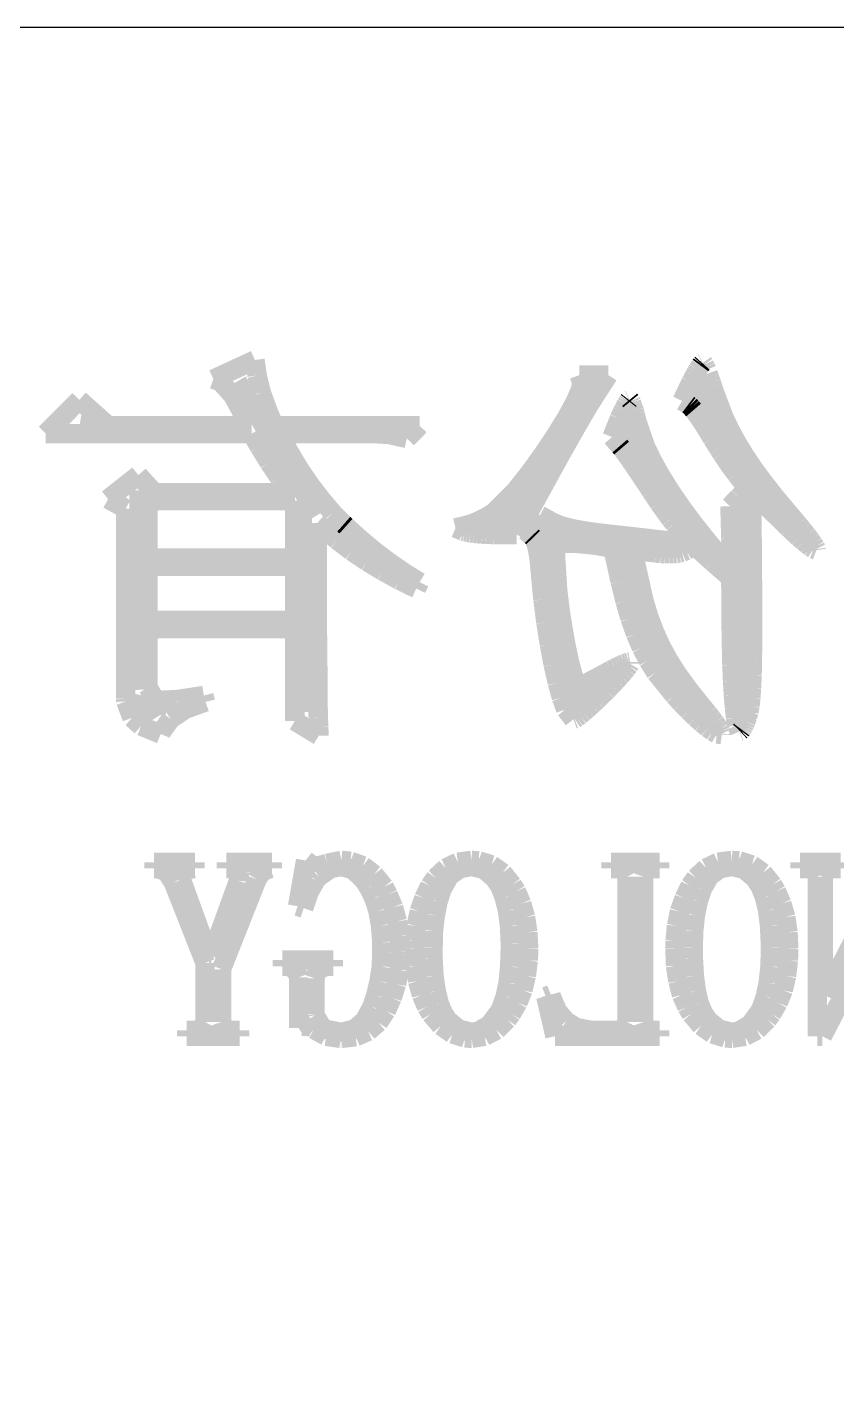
# Model space of a CAD drawing. Extents: x -61 to 349, y -42 to 245.
# Drawn here: x -47.81 to -43.59, y -33.8 to -26.69 of the extents above; entities that cross this region are included whole.
import ezdxf

# ---------------------------------------------------------------- set-up
doc = ezdxf.new("R2010")
doc.units = 0
doc.layers.add('BOARD_GEOMETRY_SILKSCREEN_B', color=1, linetype='CONTINUOUS')

msp = doc.modelspace()

# ---------------------------------------------------------------- linework, layer by layer
at = {"layer": 'BOARD_GEOMETRY_SILKSCREEN_B'}
msp.add_lwpolyline([(-56.11241, -26.68905), (0.197612, -26.68905), (0.197612, -37.189156)], dxfattribs=at)
at = {"layer": 'BOARD_GEOMETRY_SILKSCREEN_B', "const_width": 0.1016}
for points in [[(-46.62043, -28.424124), (-46.837092, -28.5242)], [(-46.609, -28.505404), (-46.62043, -28.424124)], [(-44.327826, -28.504642), (-44.31919, -28.488894)], [(-44.31919, -28.488894), (-44.311062, -28.474924)], [(-44.311062, -28.474924), (-44.303442, -28.462986)], [(-44.303442, -28.462986), (-44.297092, -28.45308)], [(-44.297092, -28.45308), (-44.291504, -28.44546)], [(-44.291504, -28.44546), (-44.287186, -28.440634)], [(-44.287186, -28.440634), (-44.284138, -28.43911)], [(-44.284138, -28.43911), (-44.277026, -28.448762)], [(-44.277026, -28.448762), (-44.271438, -28.460446)], [(-44.271438, -28.460446), (-44.264834, -28.47594)], [(-46.837092, -28.5242), (-46.7995, -28.538424)], [(-46.7995, -28.538424), (-46.737016, -28.607512)], [(-46.712124, -28.53563), (-46.295818, -29.233622)], [(-46.58741, -28.594812), (-46.609, -28.505404)], [(-44.916598, -28.537408), (-44.929552, -28.503118)], [(-44.929552, -28.503118), (-44.77766, -28.503118)], [(-44.92117, -28.575254), (-44.916598, -28.537408)], [(-44.872656, -28.561538), (-44.898564, -28.63215)], [(-44.828206, -28.527248), (-44.877736, -28.539948)], [(-44.877736, -28.539948), (-44.872656, -28.561538)], [(-44.77766, -28.503118), (-44.845986, -28.60802)], [(-44.291504, -28.515818), (-44.393104, -28.637738)], [(-44.393104, -28.637738), (-44.346368, -28.539694)], [(-44.346368, -28.539694), (-44.327826, -28.504642)], [(-44.291504, -28.515818), (-44.312078, -28.58897)], [(-44.2595, -28.609036), (-44.291504, -28.515818)], [(-44.257722, -28.494482), (-44.249848, -28.516326)], [(-44.249848, -28.516326), (-44.241466, -28.540202)], [(-44.241466, -28.540202), (-44.233084, -28.565856)], [(-47.536608, -28.632404), (-47.711614, -28.808426)], [(-47.386494, -28.766516), (-47.536608, -28.632404)], [(-46.737016, -28.607512), (-46.698408, -28.678124)], [(-46.551596, -28.692856), (-46.58741, -28.594812)], [(-44.898564, -28.63215), (-45.060616, -28.904692)], [(-44.948856, -28.639516), (-44.92117, -28.575254)], [(-44.845986, -28.60802), (-44.881038, -28.6639)], [(-44.673266, -28.637738), (-44.669456, -28.632912)], [(-44.669456, -28.632912), (-44.666662, -28.631642)], [(-44.666662, -28.631642), (-44.66082, -28.638754)], [(-44.312078, -28.58897), (-44.33824, -28.622498)], [(-44.33824, -28.622498), (-44.299378, -28.617418)], [(-44.299378, -28.617418), (-44.31665, -28.641802)], [(-44.16171, -28.83789), (-44.2595, -28.609036)], [(-44.233084, -28.565856), (-44.224448, -28.593034)], [(-44.224448, -28.593034), (-44.174156, -28.72486)], [(-46.698408, -28.678124), (-46.653704, -28.766516)], [(-46.520608, -28.766516), (-46.551596, -28.692856)], [(-44.994068, -28.723336), (-44.948856, -28.639516)], [(-44.904406, -28.70327), (-44.930568, -28.748482)], [(-44.881038, -28.6639), (-44.904406, -28.70327)], [(-44.720002, -28.729686), (-44.704508, -28.69565)], [(-44.704508, -28.69565), (-44.697142, -28.68041)], [(-44.697142, -28.68041), (-44.69003, -28.666694)], [(-44.66844, -28.69438), (-44.69638, -28.77693)], [(-44.69003, -28.666694), (-44.683934, -28.65501)], [(-44.683934, -28.65501), (-44.678092, -28.645104)], [(-44.678092, -28.645104), (-44.673266, -28.637738)], [(-44.633642, -28.845002), (-44.66844, -28.69438)], [(-44.66082, -28.638754), (-44.65701, -28.647136)], [(-44.65701, -28.647136), (-44.652946, -28.658566)], [(-44.652946, -28.658566), (-44.648374, -28.672282)], [(-44.648374, -28.672282), (-44.643294, -28.688538)], [(-44.643294, -28.688538), (-44.638214, -28.706318)], [(-44.638214, -28.706318), (-44.633134, -28.72613)], [(-44.3611, -28.657042), (-44.393104, -28.637738)], [(-44.353734, -28.66263), (-44.3611, -28.657042)], [(-44.344336, -28.672282), (-44.353734, -28.66263)], [(-44.33316, -28.685236), (-44.344336, -28.672282)], [(-44.320968, -28.70073), (-44.33316, -28.685236)], [(-44.30776, -28.719018), (-44.320968, -28.70073)], [(-44.31665, -28.641802), (-44.28363, -28.6512)], [(-44.28363, -28.6512), (-44.299886, -28.66898)], [(-44.299886, -28.66898), (-44.258738, -28.681934)], [(-44.258738, -28.681934), (-44.270676, -28.698952)], [(-44.270676, -28.698952), (-44.25061, -28.723844)], [(-47.470314, -28.748228), (-47.530512, -28.73883)], [(-46.653704, -28.766516), (-47.386494, -28.766516)], [(-45.76191, -28.766516), (-46.520608, -28.766516)], [(-45.828204, -28.833318), (-45.76191, -28.766516)], [(-45.052996, -28.818586), (-44.994068, -28.723336)], [(-44.930568, -28.748482), (-44.959524, -28.798774)], [(-44.758356, -28.825952), (-44.720002, -28.729686)], [(-44.69638, -28.77693), (-44.714414, -28.817062)], [(-44.633134, -28.72613), (-44.628054, -28.746958)], [(-44.628054, -28.746958), (-44.584366, -28.874974)], [(-44.293536, -28.739592), (-44.30776, -28.719018)], [(-44.279058, -28.76169), (-44.293536, -28.739592)], [(-44.249848, -28.808934), (-44.279058, -28.76169)], [(-44.25061, -28.723844), (-44.226988, -28.793948)], [(-44.174156, -28.72486), (-44.142914, -28.790392)], [(-47.711614, -28.808426), (-46.637194, -28.808426)], [(-46.637194, -28.808426), (-46.597824, -28.87599)], [(-46.440598, -28.906216), (-46.495716, -28.808426)], [(-46.495716, -28.808426), (-45.994828, -28.808426)], [(-45.994828, -28.808426), (-45.919898, -28.81249)], [(-45.919898, -28.81249), (-45.828204, -28.833318)], [(-45.119798, -28.918408), (-45.052996, -28.818586)], [(-44.959524, -28.798774), (-44.990004, -28.852622)], [(-44.71797, -28.872942), (-44.758356, -28.825952)], [(-44.714414, -28.817062), (-44.678346, -28.799028)], [(-44.622212, -28.955492), (-44.700444, -28.832556)], [(-44.678346, -28.799028), (-44.622212, -28.955492)], [(-44.588938, -28.973526), (-44.633642, -28.845002)], [(-44.235116, -28.833826), (-44.249848, -28.808934)], [(-44.219114, -28.85948), (-44.235116, -28.833826)], [(-44.226988, -28.793948), (-44.133262, -28.912058)], [(-44.047156, -29.024834), (-44.16171, -28.83789)], [(-44.142914, -28.790392), (-44.1071, -28.855924)], [(-46.597824, -28.87599), (-46.546516, -28.959302)], [(-46.386496, -28.996894), (-46.440598, -28.906216)], [(-45.060616, -28.904692), (-45.243242, -29.2227)], [(-45.190156, -29.01569), (-45.119798, -28.918408)], [(-45.021754, -28.90901), (-45.053758, -28.966668)], [(-44.990004, -28.852622), (-45.021754, -28.90901)], [(-44.708572, -28.883864), (-44.71797, -28.872942)], [(-44.696888, -28.899358), (-44.708572, -28.883864)], [(-44.682664, -28.918662), (-44.696888, -28.899358)], [(-44.666662, -28.941014), (-44.682664, -28.918662)], [(-44.584366, -28.874974), (-44.549314, -28.947618)], [(-44.202604, -28.885896), (-44.219114, -28.85948)], [(-44.18584, -28.912058), (-44.202604, -28.885896)], [(-44.111164, -29.01823), (-44.18584, -28.912058)], [(-44.18584, -28.912058), (-44.169076, -28.937204)], [(-44.133262, -28.912058), (-44.111164, -29.01823)], [(-44.1071, -28.855924), (-44.06646, -28.922726)], [(-46.546516, -28.959302), (-46.492414, -29.039312)], [(-45.114718, -28.96743), (-45.336714, -29.238194)], [(-45.312838, -29.275786), (-45.114718, -28.96743)], [(-45.053758, -28.966668), (-45.085254, -29.02458)], [(-44.64939, -28.96616), (-44.666662, -28.941014)], [(-44.630848, -28.993338), (-44.64939, -28.96616)], [(-44.489878, -29.11856), (-44.588938, -28.973526)], [(-44.549314, -28.947618), (-44.506134, -29.025088)], [(-44.15282, -28.96108), (-44.169076, -28.937204)], [(-44.13758, -28.982924), (-44.15282, -28.96108)], [(-44.111164, -29.01823), (-44.13758, -28.982924)], [(-44.06646, -28.922726), (-44.020232, -28.991306)], [(-44.020232, -28.991306), (-43.968416, -29.061918)], [(-47.228506, -29.024834), (-47.386494, -29.149802)], [(-47.145194, -29.116528), (-47.228506, -29.024834)], [(-46.492414, -29.039312), (-46.437296, -29.116528)], [(-46.330108, -29.078936), (-46.386496, -28.996894)], [(-45.258736, -29.102558), (-45.190156, -29.01569)], [(-45.085254, -29.02458), (-45.256196, -29.33446)], [(-44.611544, -29.021786), (-44.630848, -28.993338)], [(-44.572682, -29.080206), (-44.611544, -29.021786)], [(-44.506134, -29.025088), (-44.455334, -29.106876)], [(-44.051474, -29.095192), (-44.111164, -29.01823)], [(-43.967654, -29.1338), (-44.047156, -29.024834)], [(-43.968416, -29.061918), (-43.910504, -29.135578)], [(-47.225204, -29.104336), (-47.211488, -30.144212)], [(-46.437296, -29.116528), (-47.145194, -29.116528)], [(-46.272704, -29.153612), (-46.330108, -29.078936)], [(-45.371766, -29.216858), (-45.258736, -29.102558)], [(-44.553632, -29.109924), (-44.572682, -29.080206)], [(-44.533312, -29.14015), (-44.553632, -29.109924)], [(-44.389548, -29.274516), (-44.489878, -29.11856)], [(-44.455334, -29.106876), (-44.397168, -29.191966)], [(-44.098464, -29.139896), (-44.051474, -29.095192)], [(-44.029884, -29.11221), (-44.078144, -29.206444)], [(-43.867578, -29.270452), (-44.029884, -29.11221)], [(-44.029884, -29.11221), (-44.025566, -29.659326)], [(-47.386494, -29.149802), (-47.2948, -29.19984)], [(-47.2948, -29.19984), (-47.2948, -30.190694)], [(-47.178214, -29.15793), (-46.412404, -29.15793)], [(-47.178214, -29.457904), (-47.178214, -29.15793)], [(-46.412404, -29.15793), (-46.412404, -29.457904)], [(-46.2153, -29.22143), (-46.272704, -29.153612)], [(-44.512738, -29.17063), (-44.533312, -29.14015)], [(-44.49191, -29.200094), (-44.512738, -29.17063)], [(-44.471844, -29.228034), (-44.49191, -29.200094)], [(-44.397168, -29.191966), (-44.33189, -29.280358)], [(-44.098464, -29.139896), (-44.143168, -29.18714)], [(-44.143168, -29.18714), (-44.068238, -29.278326)], [(-44.13885, -29.353764), (-44.143168, -29.18714)], [(-44.078144, -29.206444), (-44.098464, -29.139896)], [(-43.789092, -29.27985), (-43.967654, -29.1338)], [(-43.910504, -29.135578), (-43.846242, -29.21254)], [(-46.374812, -29.224224), (-46.360588, -30.260036)], [(-46.294802, -29.438092), (-46.295818, -29.274516)], [(-46.295818, -29.274516), (-46.265592, -29.301694)], [(-46.157388, -29.280612), (-46.2153, -29.22143)], [(-45.485304, -29.276802), (-45.469556, -29.270452)], [(-45.472096, -29.302456), (-45.312838, -29.275786)], [(-45.469556, -29.270452), (-45.453046, -29.26334)], [(-45.453046, -29.26334), (-45.436282, -29.254958)], [(-45.436282, -29.254958), (-45.41901, -29.246068)], [(-45.41901, -29.246068), (-45.4025, -29.23667)], [(-45.383958, -29.256228), (-45.413422, -29.266134)], [(-45.4025, -29.23667), (-45.386498, -29.226764)], [(-45.386498, -29.226764), (-45.371766, -29.216858)], [(-45.336714, -29.238194), (-45.383958, -29.256228)], [(-45.243242, -29.2227), (-45.280834, -29.30652)], [(-45.20946, -29.31541), (-45.172884, -29.274516)], [(-45.172884, -29.274516), (-45.13453, -29.23413)], [(-45.13453, -29.23413), (-45.068236, -29.270452)], [(-45.068236, -29.270452), (-45.02912, -29.287216)], [(-44.45254, -29.254196), (-44.471844, -29.228034)], [(-44.434252, -29.277564), (-44.45254, -29.254196)], [(-44.312586, -29.34589), (-44.389548, -29.274516)], [(-44.107608, -29.530294), (-44.10329, -29.266642)], [(-44.078144, -29.206444), (-44.068238, -29.278326)], [(-43.838876, -29.298646), (-43.867578, -29.270452)], [(-43.846242, -29.21254), (-43.789092, -29.27985)], [(-46.265592, -29.301694), (-46.192694, -29.363162)], [(-46.145704, -29.291026), (-46.157388, -29.280612)], [(-46.071028, -29.359098), (-46.145704, -29.291026)], [(-45.574712, -29.300424), (-45.512736, -29.285438)], [(-45.534072, -29.317442), (-45.574712, -29.300424)], [(-45.52442, -29.320236), (-45.534072, -29.317442)], [(-45.51172, -29.32303), (-45.52442, -29.320236)], [(-45.512736, -29.285438), (-45.485304, -29.276802)], [(-45.496226, -29.325824), (-45.51172, -29.32303)], [(-45.4787, -29.32811), (-45.496226, -29.325824)], [(-45.459396, -29.330142), (-45.4787, -29.32811)], [(-45.280834, -29.30652), (-45.472096, -29.302456)], [(-45.438568, -29.33192), (-45.459396, -29.330142)], [(-45.417232, -29.33319), (-45.438568, -29.33192)], [(-45.373798, -29.33446), (-45.417232, -29.33319)], [(-45.256196, -29.33446), (-45.373798, -29.33446)], [(-45.177202, -29.343096), (-45.20946, -29.31541)], [(-45.169836, -29.350716), (-45.177202, -29.343096)], [(-45.124116, -29.27985), (-45.156882, -29.304488)], [(-45.156882, -29.304488), (-45.047408, -29.347668)], [(-45.047408, -29.347668), (-45.138848, -29.337762)], [(-45.138848, -29.337762), (-45.099224, -29.367988)], [(-45.01388, -29.335984), (-45.124116, -29.27985)], [(-45.02912, -29.287216), (-45.002196, -29.29509)], [(-44.6786, -29.383482), (-45.01388, -29.335984)], [(-45.002196, -29.29509), (-44.970446, -29.302964)], [(-44.970446, -29.302964), (-44.934632, -29.310076)], [(-44.934632, -29.310076), (-44.8945, -29.316934)], [(-44.8945, -29.316934), (-44.851066, -29.323284)], [(-44.851066, -29.323284), (-44.804076, -29.329126)], [(-44.804076, -29.329126), (-44.754292, -29.33446)], [(-44.754292, -29.33446), (-44.663614, -29.34462)], [(-44.663614, -29.34462), (-44.61891, -29.3497)], [(-44.404026, -29.313124), (-44.434252, -29.277564)], [(-44.337478, -29.385768), (-44.404026, -29.313124)], [(-44.33189, -29.280358), (-44.259754, -29.370528)], [(-44.20235, -29.466032), (-44.312586, -29.34589)], [(-44.068238, -29.278326), (-44.061634, -30.311344)], [(-43.810936, -29.324808), (-43.838876, -29.298646)], [(-43.785282, -29.34843), (-43.810936, -29.324808)], [(-43.789092, -29.27985), (-43.763946, -29.310584)], [(-43.763946, -29.310584), (-43.742102, -29.33827)], [(-43.742102, -29.33827), (-43.723814, -29.362908)], [(-46.192694, -29.363162), (-46.116494, -29.421328)], [(-45.994828, -29.422598), (-46.071028, -29.359098)], [(-45.162724, -29.361384), (-45.169836, -29.350716)], [(-45.156628, -29.37637), (-45.162724, -29.361384)], [(-45.150786, -29.394912), (-45.156628, -29.37637)], [(-45.145706, -29.417772), (-45.150786, -29.394912)], [(-45.141134, -29.444188), (-45.145706, -29.417772)], [(-45.099224, -29.367988), (-45.12183, -29.385768)], [(-45.12183, -29.385768), (-45.09643, -29.392626)], [(-45.09643, -29.392626), (-45.090842, -29.536898)], [(-44.984924, -29.379418), (-45.05325, -29.379418)], [(-45.05325, -29.379418), (-45.05325, -29.447744)], [(-44.971208, -29.379672), (-44.984924, -29.379418)], [(-44.95546, -29.38018), (-44.971208, -29.379672)], [(-44.938696, -29.381196), (-44.95546, -29.38018)], [(-44.902374, -29.384244), (-44.938696, -29.381196)], [(-44.884086, -29.386022), (-44.902374, -29.384244)], [(-44.866052, -29.388054), (-44.884086, -29.386022)], [(-44.833286, -29.392118), (-44.866052, -29.388054)], [(-44.754292, -29.407104), (-44.833286, -29.392118)], [(-44.741592, -29.46273), (-44.754292, -29.407104)], [(-44.711112, -29.413454), (-44.6786, -29.383482)], [(-44.68876, -29.4513), (-44.711112, -29.413454)], [(-44.6786, -29.383482), (-44.701206, -29.48051)], [(-44.524676, -29.402786), (-44.6786, -29.383482)], [(-44.529756, -29.430726), (-44.647358, -29.41574)], [(-44.647358, -29.41574), (-44.634658, -29.488384)], [(-44.61891, -29.3497), (-44.576238, -29.354526)], [(-44.576238, -29.354526), (-44.536106, -29.359352)], [(-44.536106, -29.359352), (-44.500038, -29.363416)], [(-44.400216, -29.402024), (-44.524676, -29.402786)], [(-44.500038, -29.363416), (-44.468288, -29.367226)], [(-44.468288, -29.367226), (-44.44238, -29.370528)], [(-44.44238, -29.370528), (-44.423076, -29.373068)], [(-44.423076, -29.373068), (-44.337478, -29.385768)], [(-44.371768, -29.418026), (-44.393358, -29.427424)], [(-44.329096, -29.392118), (-44.371768, -29.418026)], [(-44.235116, -29.477716), (-44.329096, -29.392118)], [(-44.259754, -29.370528), (-44.181776, -29.46273)], [(-44.1325, -29.518356), (-44.13885, -29.353764)], [(-43.761406, -29.369258), (-43.785282, -29.34843)], [(-43.74007, -29.38653), (-43.761406, -29.369258)], [(-43.72229, -29.400246), (-43.74007, -29.38653)], [(-43.723814, -29.362908), (-43.709082, -29.383482)], [(-43.707812, -29.409898), (-43.72229, -29.400246)], [(-43.709082, -29.383482), (-43.698668, -29.399484)], [(-43.692318, -29.41574), (-43.707812, -29.409898)], [(-43.698668, -29.399484), (-43.69308, -29.410406)], [(-43.69308, -29.410406), (-43.692318, -29.41574)], [(-46.412404, -29.457904), (-47.178214, -29.457904)], [(-46.294802, -29.85135), (-46.294802, -29.438092)], [(-46.116494, -29.421328), (-46.036484, -29.47543)], [(-46.036484, -29.47543), (-45.954188, -29.525214)], [(-45.917612, -29.48051), (-45.994828, -29.422598)], [(-45.839888, -29.534612), (-45.917612, -29.48051)], [(-45.13707, -29.47543), (-45.141134, -29.444188)], [(-45.130212, -29.55036), (-45.13707, -29.47543)], [(-45.05325, -29.447744), (-45.042328, -29.62148)], [(-44.715938, -29.579062), (-44.741592, -29.46273)], [(-44.66209, -29.59481), (-44.68876, -29.4513)], [(-44.634658, -29.488384), (-44.591732, -29.680662)], [(-44.505118, -29.433266), (-44.529756, -29.430726)], [(-44.48175, -29.434282), (-44.505118, -29.433266)], [(-44.460414, -29.43479), (-44.48175, -29.434282)], [(-44.440856, -29.434282), (-44.460414, -29.43479)], [(-44.423076, -29.433266), (-44.440856, -29.434282)], [(-44.407074, -29.430726), (-44.423076, -29.433266)], [(-44.393358, -29.427424), (-44.407074, -29.430726)], [(-44.13885, -29.561028), (-44.235116, -29.477716)], [(-44.181776, -29.46273), (-44.1325, -29.518356)], [(-47.178214, -29.49956), (-46.412404, -29.49956)], [(-47.178214, -29.782516), (-47.178214, -29.49956)], [(-46.412404, -29.49956), (-46.412404, -29.782516)], [(-45.954188, -29.525214), (-45.867828, -29.572458)], [(-45.76191, -29.582618), (-45.839888, -29.534612)], [(-45.118528, -29.672788), (-45.130212, -29.55036)], [(-45.090842, -29.536898), (-45.068998, -29.719778)], [(-44.093638, -29.756354), (-44.107608, -29.530294)], [(-45.867828, -29.572458), (-45.77842, -29.616146)], [(-45.77842, -29.616146), (-45.76191, -29.582618)], [(-45.042328, -29.62148), (-45.03039, -29.720794)], [(-44.690538, -29.681424), (-44.715938, -29.579062)], [(-44.611798, -29.788866), (-44.66209, -29.59481)], [(-44.136818, -29.830268), (-44.13885, -29.561028)], [(-45.103034, -29.79293), (-45.118528, -29.672788)], [(-44.664122, -29.772102), (-44.690538, -29.681424)], [(-44.591732, -29.680662), (-44.565824, -29.765498)], [(-44.025566, -29.659326), (-44.025566, -29.896054)], [(-45.068998, -29.719778), (-45.042328, -29.931614)], [(-45.03039, -29.720794), (-45.01515, -29.82087)], [(-44.635674, -29.852874), (-44.664122, -29.772102)], [(-44.565824, -29.765498), (-44.535852, -29.844746)], [(-44.097702, -29.972508), (-44.093638, -29.756354)], [(-46.412404, -29.782516), (-47.178214, -29.782516)], [(-47.178214, -29.824426), (-46.412404, -29.824426)], [(-47.178214, -30.132528), (-47.178214, -29.824426)], [(-46.412404, -29.824426), (-46.412404, -30.307026)], [(-45.085, -29.907484), (-45.103034, -29.79293)], [(-45.01515, -29.82087), (-44.998132, -29.915866)], [(-44.542202, -29.945076), (-44.611798, -29.788866)], [(-44.135294, -29.926026), (-44.136818, -29.830268)], [(-46.293532, -29.963618), (-46.294802, -29.85135)], [(-45.064934, -30.013402), (-45.085, -29.907484)], [(-44.604432, -29.925264), (-44.635674, -29.852874)], [(-44.535852, -29.844746), (-44.501308, -29.920184)], [(-44.025566, -29.896054), (-44.026582, -29.989526)], [(-46.292516, -30.063694), (-46.293532, -29.963618)], [(-45.042328, -29.931614), (-44.997878, -30.103572)], [(-44.998132, -29.915866), (-44.980098, -29.999432)], [(-44.56938, -29.991812), (-44.604432, -29.925264)], [(-44.432728, -30.1244), (-44.542202, -29.945076)], [(-44.501308, -29.920184), (-44.46143, -29.993082)], [(-44.133008, -30.01645), (-44.135294, -29.926026)], [(-44.097702, -30.082744), (-44.097702, -29.972508)], [(-45.043598, -30.107382), (-45.064934, -30.013402)], [(-44.980098, -29.999432), (-44.962572, -30.066488)], [(-44.803314, -30.063186), (-44.76242, -30.04058)], [(-44.76242, -30.04058), (-44.743116, -30.03042)], [(-44.743116, -30.03042), (-44.724828, -30.02153)], [(-44.724828, -30.02153), (-44.708318, -30.01391)], [(-44.697142, -30.05201), (-44.715176, -30.072838)], [(-44.708318, -30.01391), (-44.693586, -30.00756)], [(-44.68241, -30.033976), (-44.697142, -30.05201)], [(-44.693586, -30.00756), (-44.680886, -30.002988)], [(-44.671234, -30.019244), (-44.68241, -30.033976)], [(-44.680886, -30.002988), (-44.67098, -29.99994)], [(-44.66463, -30.008322), (-44.671234, -30.019244)], [(-44.67098, -29.99994), (-44.66463, -29.998924)], [(-44.66463, -29.998924), (-44.66463, -30.008322)], [(-44.53001, -30.054042), (-44.56938, -29.991812)], [(-44.433744, -30.174184), (-44.53001, -30.054042)], [(-44.46143, -29.993082), (-44.414948, -30.065726)], [(-44.129452, -30.099254), (-44.133008, -30.01645)], [(-44.026582, -29.989526), (-44.02836, -30.06852)], [(-46.292516, -30.150816), (-46.292516, -30.063694)], [(-45.021754, -30.186122), (-45.043598, -30.107382)], [(-44.997878, -30.103572), (-44.958762, -30.252924)], [(-44.933616, -30.19552), (-44.976796, -30.124146)], [(-44.976796, -30.124146), (-44.89577, -30.141164)], [(-44.962572, -30.066488), (-44.945808, -30.111192)], [(-44.958762, -30.252924), (-44.7421, -30.060138)], [(-44.945808, -30.111192), (-44.931584, -30.127448)], [(-44.7421, -30.060138), (-44.933616, -30.19552)], [(-44.931584, -30.127448), (-44.920154, -30.12313)], [(-44.920154, -30.12313), (-44.90974, -30.118304)], [(-44.90974, -30.118304), (-44.896532, -30.111954)], [(-44.896532, -30.111954), (-44.881038, -30.10408)], [(-44.881038, -30.10408), (-44.863512, -30.094936)], [(-44.863512, -30.094936), (-44.844716, -30.08503)], [(-44.844716, -30.08503), (-44.824396, -30.074362)], [(-44.824396, -30.074362), (-44.803314, -30.063186)], [(-44.760388, -30.121606), (-44.786296, -30.14853)], [(-44.736512, -30.096206), (-44.760388, -30.121606)], [(-44.715176, -30.072838), (-44.736512, -30.096206)], [(-44.331636, -30.233366), (-44.432728, -30.1244)], [(-44.414948, -30.065726), (-44.361862, -30.138878)], [(-44.125134, -30.173422), (-44.129452, -30.099254)], [(-44.09059, -30.198568), (-44.097702, -30.082744)], [(-44.02836, -30.06852), (-44.031154, -30.133544)], [(-47.2948, -30.190694), (-47.293784, -30.20441)], [(-47.139098, -30.19806), (-47.178214, -30.132528)], [(-47.103284, -30.198822), (-47.139098, -30.19806)], [(-47.023528, -30.195012), (-47.103284, -30.198822)], [(-46.917102, -30.17901), (-47.023528, -30.195012)], [(-46.88713, -30.17393), (-46.917102, -30.17901)], [(-46.878494, -30.207458), (-46.88713, -30.17393)], [(-46.2915, -30.22473), (-46.292516, -30.150816)], [(-44.99991, -30.246066), (-45.021754, -30.186122)], [(-44.786296, -30.14853), (-44.839382, -30.200346)], [(-44.395898, -30.215586), (-44.433744, -30.174184)], [(-44.361862, -30.138878), (-44.30141, -30.215078)], [(-44.061634, -30.311344), (-44.125134, -30.173422)], [(-44.125134, -30.173422), (-44.1198, -30.237684)], [(-44.03471, -30.186376), (-44.039282, -30.228286)], [(-44.031154, -30.133544), (-44.03471, -30.186376)], [(-47.293784, -30.20441), (-47.261526, -30.290516)], [(-47.081694, -30.25521), (-47.20209, -30.227524), (-47.155608, -30.301692)], [(-47.059596, -30.296612), (-46.983904, -30.245812)], [(-46.983904, -30.245812), (-46.878494, -30.207458)], [(-46.290484, -30.286706), (-46.2915, -30.22473)], [(-44.95927, -30.298136), (-44.99991, -30.246066)], [(-44.908724, -30.262576), (-44.926758, -30.277562)], [(-44.887642, -30.244288), (-44.908724, -30.262576)], [(-44.864274, -30.22346), (-44.887642, -30.244288)], [(-44.839382, -30.200346), (-44.864274, -30.22346)], [(-44.359068, -30.253686), (-44.395898, -30.215586)], [(-44.323254, -30.287976), (-44.359068, -30.253686)], [(-44.249848, -30.31998), (-44.331636, -30.233366)], [(-44.30141, -30.215078), (-44.257468, -30.268164)], [(-44.257468, -30.268164), (-44.238672, -30.292548)], [(-44.114212, -30.290008), (-44.1198, -30.237684)], [(-44.044616, -30.260036), (-44.051474, -30.28315)], [(-44.039282, -30.228286), (-44.044616, -30.260036)], [(-47.261526, -30.290516), (-47.214028, -30.333442)], [(-47.214028, -30.333442), (-47.11192, -30.375098)], [(-47.105824, -30.360112), (-47.059596, -30.296612)], [(-46.412404, -30.307026), (-46.287182, -30.383226)], [(-46.288198, -30.33522), (-46.290484, -30.286706)], [(-46.287182, -30.371796), (-46.288198, -30.33522)], [(-44.952666, -30.29585), (-44.95927, -30.298136)], [(-44.941744, -30.288738), (-44.952666, -30.29585)], [(-44.926758, -30.277562), (-44.941744, -30.288738)], [(-44.28998, -30.317948), (-44.323254, -30.287976)], [(-44.259754, -30.34284), (-44.28998, -30.317948)], [(-44.238672, -30.292548), (-44.221908, -30.3149)], [(-44.221908, -30.3149), (-44.208192, -30.334458)], [(-44.208192, -30.334458), (-44.19727, -30.350714)], [(-44.107862, -30.329124), (-44.114212, -30.290008)], [(-44.094146, -30.362398), (-44.107862, -30.329124)], [(-44.072302, -30.334712), (-44.077636, -30.34411)], [(-44.066968, -30.32379), (-44.072302, -30.334712)], [(-44.061634, -30.311344), (-44.066968, -30.32379)], [(-44.061634, -30.311344), (-44.051474, -30.28315)], [(-47.11192, -30.375098), (-47.105824, -30.360112)], [(-46.287182, -30.383226), (-46.287182, -30.371796)], [(-44.233592, -30.361636), (-44.259754, -30.34284)], [(-44.211748, -30.374336), (-44.233592, -30.361636)], [(-44.186094, -30.377384), (-44.211748, -30.374336)], [(-44.19727, -30.350714), (-44.189904, -30.363922)], [(-44.189904, -30.363922), (-44.18584, -30.372812)], [(-44.18584, -30.372812), (-44.186094, -30.377384)], [(-44.09059, -30.361128), (-44.094146, -30.362398)], [(-44.08678, -30.357572), (-44.09059, -30.361128)], [(-44.082462, -30.35173), (-44.08678, -30.357572)], [(-44.077636, -30.34411), (-44.082462, -30.35173)], [(-46.933612, -31.044642), (-47.14621, -31.044642)], [(-47.14621, -31.044642), (-47.14621, -31.076138)], [(-46.933612, -31.076138), (-46.933612, -31.044642)], [(-46.531022, -31.044642), (-46.769528, -31.044642)], [(-46.769528, -31.044642), (-46.769528, -31.076138)], [(-46.531022, -31.076138), (-46.531022, -31.044642)], [(-46.356016, -31.034228), (-46.397926, -31.272734)], [(-46.328838, -31.055056), (-46.356016, -31.034228)], [(-46.24451, -31.049722), (-46.297596, -31.065216)], [(-46.16958, -31.034228), (-46.24451, -31.049722)], [(-46.121828, -31.038546), (-46.16958, -31.034228)], [(-46.057312, -31.061914), (-46.121828, -31.038546)], [(-45.56252, -31.043626), (-45.625004, -31.073852)], [(-45.490892, -31.034228), (-45.56252, -31.043626)], [(-45.4533, -31.03626), (-45.490892, -31.034228)], [(-45.387006, -31.057342), (-45.4533, -31.03626)], [(-44.510198, -31.044642), (-44.764198, -31.044642)], [(-44.764198, -31.044642), (-44.764198, -31.076138)], [(-44.510198, -31.076138), (-44.510198, -31.044642)], [(-44.205398, -31.043626), (-44.267628, -31.073852)], [(-44.133516, -31.034228), (-44.205398, -31.043626)], [(-44.095924, -31.03626), (-44.133516, -31.034228)], [(-44.02963, -31.057342), (-44.095924, -31.03626)], [(-43.56608, -31.044642), (-43.778424, -31.044642)], [(-43.778424, -31.044642), (-43.778424, -31.076138)], [(-43.290236, -31.044642), (-43.645328, -31.738824)], [(-43.56608, -31.076138), (-43.56608, -31.044642)], [(-47.14621, -31.076138), (-47.129446, -31.076138)], [(-47.129446, -31.076138), (-47.08271, -31.092648)], [(-47.08271, -31.092648), (-47.045118, -31.150814)], [(-47.002446, -31.139638), (-46.997112, -31.092648)], [(-46.997112, -31.092648), (-46.944026, -31.076138)], [(-46.944026, -31.076138), (-46.933612, -31.076138)], [(-46.769528, -31.076138), (-46.737016, -31.076138)], [(-46.737016, -31.076138), (-46.70044, -31.092648)], [(-46.70044, -31.092648), (-46.706028, -31.139638)], [(-46.610016, -31.13405), (-46.584108, -31.092648)], [(-46.584108, -31.092648), (-46.541182, -31.076138)], [(-46.541182, -31.076138), (-46.531022, -31.076138)], [(-46.297596, -31.065216), (-46.328838, -31.055056)], [(-46.30293, -31.137352), (-46.28642, -31.118556)], [(-46.28642, -31.118556), (-46.225714, -31.076138)], [(-46.225714, -31.076138), (-46.16958, -31.065216)], [(-46.16958, -31.065216), (-46.110398, -31.082234)], [(-46.110398, -31.082234), (-46.056042, -31.133034)], [(-45.998892, -31.107126), (-46.057312, -31.061914)], [(-45.946822, -31.171642), (-45.998892, -31.107126)], [(-45.625004, -31.073852), (-45.679106, -31.124652)], [(-45.6438, -31.182056), (-45.606208, -31.115254)], [(-45.606208, -31.115254), (-45.55109, -31.076138)], [(-45.55109, -31.076138), (-45.490892, -31.065216)], [(-45.490892, -31.065216), (-45.426122, -31.08071)], [(-45.426122, -31.08071), (-45.371004, -31.127954)], [(-45.328332, -31.098744), (-45.387006, -31.057342)], [(-45.278294, -31.161228), (-45.328332, -31.098744)], [(-44.764198, -31.076138), (-44.72813, -31.076138)], [(-44.72813, -31.076138), (-44.695618, -31.086552)], [(-44.695618, -31.086552), (-44.680124, -31.118556)], [(-44.680124, -31.118556), (-44.680124, -31.877254)], [(-44.594526, -31.118556), (-44.584112, -31.086552)], [(-44.594526, -31.877254), (-44.594526, -31.118556)], [(-44.584112, -31.086552), (-44.54144, -31.076138)], [(-44.54144, -31.076138), (-44.510198, -31.076138)], [(-44.267628, -31.073852), (-44.321984, -31.124652)], [(-44.28744, -31.182056), (-44.249086, -31.115254)], [(-44.249086, -31.115254), (-44.193714, -31.076138)], [(-44.193714, -31.076138), (-44.133516, -31.065216)], [(-44.133516, -31.065216), (-44.069, -31.08071)], [(-44.069, -31.08071), (-44.013628, -31.127954)], [(-43.97121, -31.098744), (-44.02963, -31.057342)], [(-43.921426, -31.161228), (-43.97121, -31.098744)], [(-43.778424, -31.076138), (-43.736006, -31.076138)], [(-43.736006, -31.076138), (-43.703494, -31.086552)], [(-43.703494, -31.086552), (-43.688, -31.118556)], [(-43.688, -31.118556), (-43.688, -31.950914)], [(-43.657012, -31.118556), (-43.645328, -31.086552)], [(-43.657012, -31.738824), (-43.657012, -31.118556)], [(-43.645328, -31.086552), (-43.609006, -31.076138)], [(-43.609006, -31.076138), (-43.56608, -31.076138)], [(-47.045118, -31.150814), (-46.880526, -31.569152)], [(-46.859698, -31.53283), (-47.002446, -31.139638)], [(-46.706028, -31.139638), (-46.848522, -31.53283)], [(-46.795182, -31.60141), (-46.610016, -31.13405)], [(-46.33722, -31.19755), (-46.30293, -31.137352)], [(-46.056042, -31.133034), (-46.027086, -31.176722)], [(-46.027086, -31.176722), (-45.999908, -31.23184)], [(-45.925994, -31.212028), (-45.946822, -31.171642)], [(-45.708316, -31.166308), (-45.739812, -31.230824)], [(-45.679106, -31.124652), (-45.708316, -31.166308)], [(-45.665644, -31.248858), (-45.645832, -31.18612)], [(-45.645832, -31.18612), (-45.6438, -31.182056)], [(-45.371004, -31.127954), (-45.341794, -31.171642)], [(-45.341794, -31.171642), (-45.320204, -31.22803)], [(-45.25772, -31.194756), (-45.278294, -31.161228)], [(-45.229526, -31.259018), (-45.25772, -31.194756)], [(-44.35094, -31.166308), (-44.382182, -31.230824)], [(-44.321984, -31.124652), (-44.35094, -31.166308)], [(-44.309284, -31.248858), (-44.28871, -31.18612)], [(-44.28871, -31.18612), (-44.28744, -31.182056)], [(-44.013628, -31.127954), (-43.984926, -31.171642)], [(-43.984926, -31.171642), (-43.962828, -31.22803)], [(-43.901614, -31.194756), (-43.921426, -31.161228)], [(-43.87342, -31.259018), (-43.901614, -31.194756)], [(-43.661838, -31.950914), (-43.252898, -31.161228)], [(-46.36643, -31.283148), (-46.33722, -31.19755)], [(-45.999908, -31.23184), (-45.97908, -31.297626)], [(-45.8978, -31.27883), (-45.925994, -31.212028)], [(-45.739812, -31.230824), (-45.763434, -31.299658)], [(-45.680122, -31.32074), (-45.665644, -31.248858)], [(-45.320204, -31.22803), (-45.30344, -31.29534)], [(-45.209714, -31.330138), (-45.229526, -31.259018)], [(-44.382182, -31.230824), (-44.406312, -31.299658)], [(-44.324016, -31.32074), (-44.309284, -31.248858)], [(-43.962828, -31.22803), (-43.94708, -31.29534)], [(-43.852338, -31.330138), (-43.87342, -31.259018)], [(-46.397926, -31.272734), (-46.36643, -31.283148)], [(-45.97908, -31.297626), (-45.965618, -31.373826)], [(-45.877988, -31.351728), (-45.8978, -31.27883)], [(-45.763434, -31.299658), (-45.779182, -31.374842)], [(-45.68952, -31.40075), (-45.680122, -31.32074)], [(-45.30344, -31.29534), (-45.293026, -31.374842)], [(-45.197522, -31.409132), (-45.209714, -31.330138)], [(-44.406312, -31.299658), (-44.421806, -31.374842)], [(-44.332398, -31.40075), (-44.324016, -31.32074)], [(-43.94708, -31.29534), (-43.93692, -31.374842)], [(-43.840908, -31.409132), (-43.852338, -31.330138)], [(-45.965618, -31.373826), (-45.958506, -31.460948)], [(-45.866812, -31.428944), (-45.877988, -31.351728)], [(-45.779182, -31.374842), (-45.786294, -31.454852)], [(-45.691806, -31.490158), (-45.68952, -31.40075)], [(-45.293026, -31.374842), (-45.288708, -31.466028)], [(-44.421806, -31.374842), (-44.429426, -31.454852)], [(-44.335446, -31.490158), (-44.332398, -31.40075)], [(-43.93692, -31.374842), (-43.932602, -31.466028)], [(-45.958506, -31.460948), (-45.958506, -31.51124)], [(-45.862494, -31.51124), (-45.866812, -31.428944)], [(-45.786294, -31.454852), (-45.787818, -31.495238)], [(-45.288708, -31.466028), (-45.288708, -31.490158)], [(-45.193204, -31.495238), (-45.197522, -31.409132)], [(-44.429426, -31.454852), (-44.430188, -31.495238)], [(-43.932602, -31.466028), (-43.931586, -31.490158)], [(-43.836844, -31.495238), (-43.840908, -31.409132)], [(-46.848522, -31.53283), (-46.859698, -31.53283)], [(-45.958506, -31.51124), (-45.9613, -31.587948)], [(-45.867828, -31.604712), (-45.862494, -31.52521)], [(-45.862494, -31.52521), (-45.862494, -31.51124)], [(-45.787818, -31.495238), (-45.783246, -31.584138)], [(-45.691806, -31.54426), (-45.691806, -31.490158)], [(-45.686726, -31.63824), (-45.691806, -31.54426)], [(-45.288708, -31.490158), (-45.29201, -31.587948)], [(-45.195236, -31.555944), (-45.193204, -31.495238)], [(-44.430188, -31.495238), (-44.426886, -31.584138)], [(-44.33443, -31.54426), (-44.335446, -31.490158)], [(-44.329096, -31.63824), (-44.33443, -31.54426)], [(-43.931586, -31.490158), (-43.934634, -31.587948)], [(-43.83913, -31.555944), (-43.836844, -31.495238)], [(-46.880526, -31.569152), (-46.880526, -31.877254)], [(-46.795182, -31.877254), (-46.795182, -31.60141)], [(-46.212506, -31.553658), (-46.477682, -31.553658)], [(-46.477682, -31.553658), (-46.477682, -31.585916)], [(-46.477682, -31.585916), (-46.451012, -31.585916)], [(-46.451012, -31.585916), (-46.409102, -31.60141)], [(-46.409102, -31.60141), (-46.392338, -31.644336)], [(-46.30801, -31.649416), (-46.2915, -31.60141)], [(-46.2915, -31.60141), (-46.24451, -31.585916)], [(-46.24451, -31.585916), (-46.212506, -31.585916)], [(-46.212506, -31.585916), (-46.212506, -31.553658)], [(-45.9613, -31.587948), (-45.972984, -31.664148)], [(-45.882306, -31.679642), (-45.867828, -31.604712)], [(-45.783246, -31.584138), (-45.771816, -31.664148)], [(-45.29201, -31.587948), (-45.300392, -31.67253)], [(-45.205904, -31.636716), (-45.195236, -31.555944)], [(-44.426886, -31.584138), (-44.41444, -31.664148)], [(-43.934634, -31.587948), (-43.944032, -31.67253)], [(-43.848528, -31.636716), (-43.83913, -31.555944)], [(-46.392338, -31.644336), (-46.392338, -31.90875)], [(-46.30801, -31.834836), (-46.30801, -31.649416)], [(-45.972984, -31.664148), (-45.99051, -31.738824)], [(-45.90542, -31.751016), (-45.882306, -31.679642)], [(-45.771816, -31.664148), (-45.752004, -31.73603)], [(-45.675042, -31.71571), (-45.686726, -31.63824)], [(-45.300392, -31.67253), (-45.315124, -31.743142)], [(-45.22343, -31.711138), (-45.205904, -31.636716)], [(-44.41444, -31.664148), (-44.395898, -31.73603)], [(-44.318682, -31.71571), (-44.329096, -31.63824)], [(-43.944032, -31.67253), (-43.95851, -31.743142)], [(-43.8658, -31.711138), (-43.848528, -31.636716)], [(-45.99051, -31.738824), (-46.010322, -31.797244)], [(-45.936408, -31.819342), (-45.90542, -31.751016)], [(-45.752004, -31.73603), (-45.72508, -31.79826)], [(-45.659294, -31.780734), (-45.675042, -31.71571)], [(-45.315124, -31.743142), (-45.335698, -31.801308)], [(-45.249338, -31.776416), (-45.22343, -31.711138)], [(-45.077634, -31.733744), (-45.103542, -31.744158)], [(-45.103542, -31.744158), (-45.05579, -31.950914)], [(-45.074586, -31.745428), (-45.077634, -31.733744)], [(-45.042328, -31.820358), (-45.074586, -31.745428)], [(-44.395898, -31.73603), (-44.367704, -31.79826)], [(-44.303188, -31.780734), (-44.318682, -31.71571)], [(-43.95851, -31.743142), (-43.978322, -31.801308)], [(-43.892216, -31.776416), (-43.8658, -31.711138)], [(-43.645328, -31.738824), (-43.657012, -31.738824)], [(-46.306994, -31.841948), (-46.30801, -31.834836)], [(-46.010322, -31.797244), (-46.04893, -31.869126)], [(-45.977048, -31.87954), (-45.936408, -31.819342)], [(-45.72508, -31.79826), (-45.702982, -31.834836)], [(-45.702982, -31.834836), (-45.650404, -31.896812)], [(-45.63872, -31.829756), (-45.659294, -31.780734)], [(-45.612812, -31.869126), (-45.63872, -31.829756)], [(-45.347128, -31.823914), (-45.39742, -31.890716)], [(-45.335698, -31.801308), (-45.347128, -31.823914)], [(-45.30471, -31.864046), (-45.283628, -31.834836)], [(-45.283628, -31.834836), (-45.249338, -31.776416)], [(-44.997624, -31.872428), (-45.042328, -31.820358)], [(-44.367704, -31.79826), (-44.346114, -31.834836)], [(-44.346114, -31.834836), (-44.29379, -31.896812)], [(-44.282614, -31.829756), (-44.303188, -31.780734)], [(-44.255182, -31.869126), (-44.282614, -31.829756)], [(-43.990006, -31.823914), (-44.03979, -31.890716)], [(-43.978322, -31.801308), (-43.990006, -31.823914)], [(-43.948096, -31.864046), (-43.926506, -31.834836)], [(-43.926506, -31.834836), (-43.892216, -31.776416)], [(-46.880526, -31.877254), (-46.896528, -31.90875)], [(-46.785022, -31.90875), (-46.795182, -31.877254)], [(-46.392338, -31.90875), (-46.37659, -31.898336)], [(-46.37659, -31.898336), (-46.334426, -31.898336)], [(-46.334426, -31.898336), (-46.31309, -31.914846)], [(-46.270926, -31.903416), (-46.306994, -31.841948)], [(-46.251114, -31.914846), (-46.270926, -31.903416)], [(-46.04893, -31.869126), (-46.09973, -31.912814)], [(-46.030134, -31.92526), (-45.977048, -31.87954)], [(-45.650404, -31.896812), (-45.590714, -31.938722)], [(-45.556424, -31.914846), (-45.612812, -31.869126)], [(-45.39742, -31.890716), (-45.455332, -31.92526)], [(-45.36059, -31.91891), (-45.30471, -31.864046)], [(-44.9453, -31.905448), (-44.997624, -31.872428)], [(-44.870624, -31.919926), (-44.9453, -31.905448)], [(-44.680124, -31.877254), (-44.695618, -31.90875)], [(-44.584112, -31.90875), (-44.594526, -31.877254)], [(-44.29379, -31.896812), (-44.234608, -31.938722)], [(-44.199048, -31.914846), (-44.255182, -31.869126)], [(-44.03979, -31.890716), (-44.09821, -31.92526)], [(-44.003214, -31.91891), (-43.948096, -31.864046)], [(-46.928532, -31.919926), (-46.976284, -31.919926)], [(-46.976284, -31.919926), (-46.976284, -31.950914)], [(-46.976284, -31.950914), (-46.70044, -31.950914)], [(-46.896528, -31.90875), (-46.928532, -31.919926)], [(-46.748446, -31.919926), (-46.785022, -31.90875)], [(-46.70044, -31.919926), (-46.748446, -31.919926)], [(-46.70044, -31.950914), (-46.70044, -31.919926)], [(-46.31309, -31.914846), (-46.24959, -31.950914)], [(-46.174914, -31.93034), (-46.251114, -31.914846)], [(-46.24959, -31.950914), (-46.173898, -31.961836)], [(-46.165516, -31.93034), (-46.174914, -31.93034)], [(-46.173898, -31.961836), (-46.16958, -31.961836)], [(-46.16958, -31.961836), (-46.094904, -31.953454)], [(-46.09973, -31.912814), (-46.165516, -31.93034)], [(-46.094904, -31.953454), (-46.030134, -31.92526)], [(-45.590714, -31.938722), (-45.525182, -31.95955)], [(-45.490892, -31.93034), (-45.556424, -31.914846)], [(-45.525182, -31.95955), (-45.490892, -31.961836)], [(-45.489622, -31.961328), (-45.49521, -31.961328)], [(-45.455332, -31.92526), (-45.490892, -31.93034)], [(-45.490892, -31.961836), (-45.422312, -31.950914)], [(-45.422312, -31.950914), (-45.36059, -31.91891)], [(-45.05579, -31.950914), (-44.510198, -31.950914)], [(-44.72813, -31.919926), (-44.870624, -31.919926)], [(-44.695618, -31.90875), (-44.72813, -31.919926)], [(-44.547028, -31.919926), (-44.584112, -31.90875)], [(-44.510198, -31.919926), (-44.547028, -31.919926)], [(-44.510198, -31.950914), (-44.510198, -31.919926)], [(-44.234608, -31.938722), (-44.167806, -31.95955)], [(-44.133516, -31.93034), (-44.199048, -31.914846)], [(-44.167806, -31.95955), (-44.133516, -31.961836)], [(-44.131992, -31.961328), (-44.137834, -31.961328)], [(-44.09821, -31.92526), (-44.133516, -31.93034)], [(-44.133516, -31.961836), (-44.064682, -31.950914)], [(-44.064682, -31.950914), (-44.003214, -31.91891)], [(-43.688, -31.950914), (-43.661838, -31.950914)]]:
    msp.add_lwpolyline(points, dxfattribs=at)

doc.saveas('drawing.dxf')
